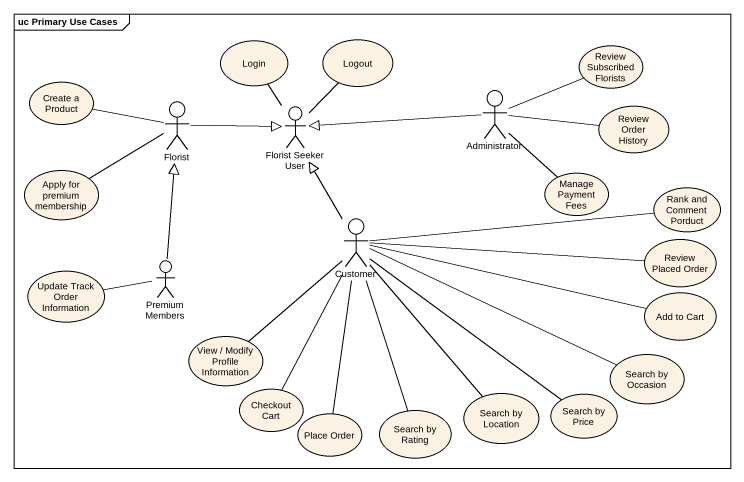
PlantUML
@startuml
mainframe uc Primary Use Cases
usecase Login
usecase Logout
usecase "Create a Product" as Create_a_Product
usecase "Review Subscribed Florists" as Review_Subscribed_Florists
actor Florist
actor "Florist Seeker User" as Florist_Seeker_User
actor Administrator
usecase "Review Order History" as Review_Order_History
usecase "Apply for premium membership" as Apply_for_premium_membership
usecase "Manage Payment Fees" as Manage_Payment_Fees
usecase "Rank and Comment Porduct" as Rank_and_Comment_Porduct
actor Customer
usecase "Update Track Order Information" as Update_Track_Order
actor "Premium Members" as Premium_Members
usecase "Review Placed Order" as Review_Placed_Order
usecase "Add to Cart" as Add_to_Cart
usecase "View / Modify Profile Information" as View_Modify_Profile
usecase "Checkout Cart" as Checkout_Cart
usecase "Search by Occasion" as Search_by_Occasion
usecase "Place Order" as Place_Order
usecase "Search by Rating" as Search_by_Rating
usecase "Search by Location" as Search_by_Location
usecase "Search by Price" as Search_by_Price
Login -- Florist_Seeker_User
Logout -- Florist_Seeker_User
Review_Subscribed_Florists -left- Administrator
Florist -left- Create_a_Product
Florist -right-|> Florist_Seeker_User
Florist -left- Apply_for_premium_membership
Administrator -left-|> Florist_Seeker_User
Review_Order_History -left- Administrator
Manage_Payment_Fees -up- Administrator
Rank_and_Comment_Porduct -left- Customer
Customer -up-|> Florist_Seeker_User
Update_Track_Order -right- Premium_Members
Premium_Members -up-|> Florist
Review_Placed_Order -left- Customer
Add_to_Cart -left- Customer
View_Modify_Profile -up- Customer
Checkout_Cart -up- Customer
Search_by_Occasion -left- Customer
Place_Order -up- Customer
Search_by_Rating -up- Customer
Search_by_Location -up- Customer
Search_by_Price -up- Customer
@enduml
